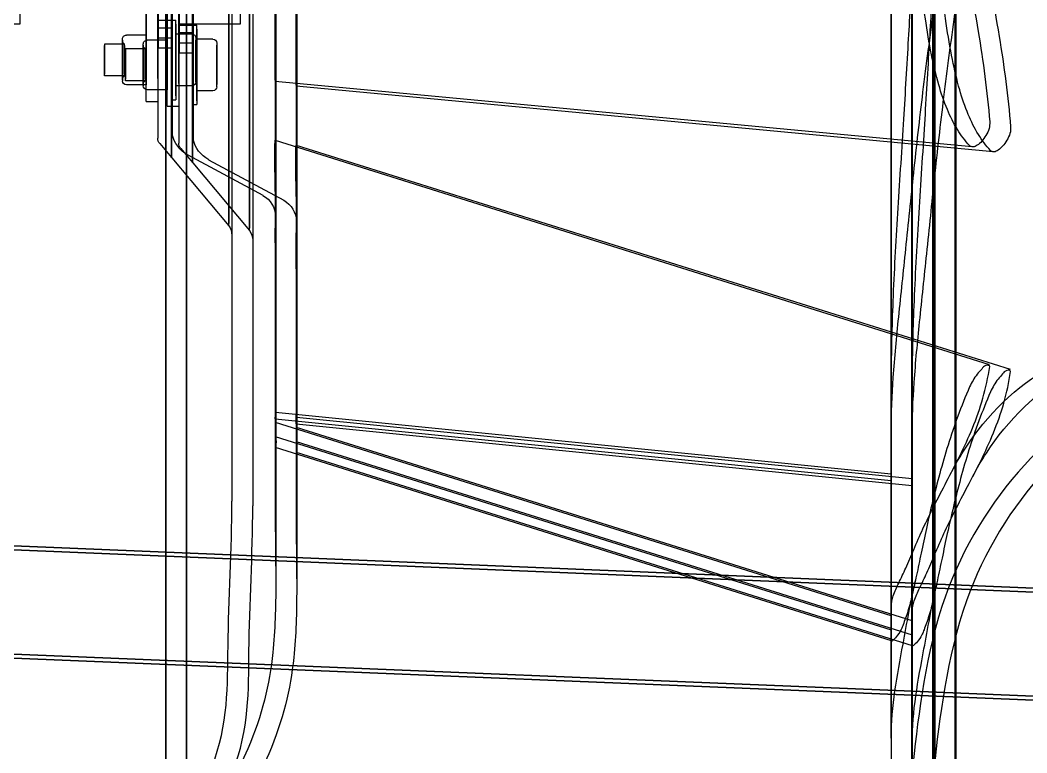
# Model space of a CAD drawing. Header units: millimetres. Extents: x -69706 to 52883, y -6882 to 68885.
# Drawn here: x 7236 to 7489.4, y 24841.2 to 25025.6 of the extents above; entities that cross this region are included whole.
import ezdxf

# ---------------------------------------------------------------- set-up
doc = ezdxf.new("R2010")
doc.units = ezdxf.units.MM
doc.layers.add('ac-SB', color=7, linetype='Continuous', lineweight=13)

# ---------------------------------------------------------------- blocks, each defined once
blk = doc.blocks.new('A$C15852BBE')
at = {"layer": 'ac-SB', "lineweight": -3}
for p, q in [((5707.78, 2058.07), (5707.78, 2374.61)), ((5707.95, 2376.6), (5707.95, 2057.89)), ((5713.22, 2375.36), (5713.22, 2056.65)), ((5901.4, 2057.89), (5901.4, 2376.62)), ((5906.66, 2056.65), (5906.66, 2375.38)), ((5713.05, 2056.83), (5713.05, 2373.37)), ((5713.68, 2058.2), (5713.68, 2373.13)), ((5901.4, 1795.25), (5901.4, 2374.11)), ((5901.4, 2372.94), (5901.4, 1794.09)), ((5906.66, 1794.02), (5906.66, 2372.87)), ((5718.78, 2058.31), (5718.78, 2371.99)), ((5718.95, 2056.96), (5718.95, 2371.89)), ((5724.04, 2057.07), (5724.04, 2370.75)), ((5906.66, 2371.7), (5906.66, 1792.85)), ((5718.78, 2361.87), (5718.78, 2284.62)), ((5724.04, 2360.63), (5724.04, 2283.38)), ((6000.8, 2338.19), (5620.11, 2353.94)), ((5620.12, 2353.94), (6000.8, 2338.19)), ((6006.07, 2336.96), (5625.38, 2352.7)), ((5625.39, 2352.7), (6006.07, 2336.96)), ((5718.69, 2337.43), (5873.77, 2288.71)), ((5718.78, 2336.47), (5718.78, 2337.25)), ((5718.76, 2334.66), (5718.77, 2334.71)), ((5718.77, 2334.53), (5718.76, 2334.66)), ((5873.82, 2285.95), (5718.76, 2334.66)), ((5718.77, 2334.71), (5718.78, 2334.76)), ((5718.78, 2334.4), (5718.77, 2334.53)), ((5718.78, 2330.44), (5718.78, 2336.47)), ((5718.78, 2330.44), (5718.78, 2336.47)), ((5718.78, 2336.47), (5718.78, 2336.44)), ((5718.78, 2336.44), (5718.78, 2336.4)), ((5718.78, 2336.4), (5718.78, 2336.37)), ((5718.78, 2334.81), (5718.78, 2336.37)), ((5718.78, 2336.37), (5718.78, 2330.57)), ((5718.78, 2334.76), (5718.78, 2334.81)), ((5718.78, 2334.81), (5718.78, 2334.27)), ((5718.78, 2334.27), (5718.78, 2334.4)), ((5718.78, 2331.11), (5718.78, 2334.27)), ((5723.95, 2336.19), (5879.04, 2287.47)), ((5724.04, 2335.23), (5724.04, 2336.01)), ((5724.04, 2329.2), (5724.04, 2335.23)), ((5724.04, 2329.2), (5724.04, 2335.23)), ((5724.04, 2335.23), (5724.05, 2335.2)), ((5724.05, 2335.2), (5724.05, 2335.16)), ((5724.05, 2335.16), (5724.05, 2335.13)), ((5724.05, 2333.57), (5724.05, 2335.13)), ((5724.05, 2335.13), (5724.05, 2329.33)), ((5724.03, 2333.42), (5724.04, 2333.47)), ((5724.04, 2333.29), (5724.03, 2333.42)), ((5879.08, 2284.72), (5724.03, 2333.42)), ((5724.04, 2333.47), (5724.05, 2333.52)), ((5724.05, 2333.16), (5724.04, 2333.29)), ((5724.05, 2333.52), (5724.05, 2333.57)), ((5724.05, 2333.57), (5724.05, 2333.03)), ((5724.05, 2333.03), (5724.05, 2333.16)), ((5724.05, 2329.87), (5724.05, 2333.03)), ((5718.78, 2331.11), (5718.78, 2330.57)), ((5718.78, 2331.11), (5873.74, 2282.44)), ((5718.78, 2330.53), (5718.78, 2330.57)), ((5718.78, 2330.48), (5718.78, 2330.53)), ((5718.78, 2330.44), (5718.78, 2330.48)), ((5718.78, 2328.87), (5718.78, 2330.44)), ((5724.04, 2329.2), (5724.05, 2329.24)), ((5724.04, 2327.63), (5724.04, 2329.2)), ((5724.05, 2329.87), (5724.05, 2329.33)), ((5724.05, 2329.87), (5879.01, 2281.2)), ((5724.05, 2329.29), (5724.05, 2329.33)), ((5724.05, 2329.24), (5724.05, 2329.29)), ((5999.68, 2311.02), (5618.99, 2326.77)), ((5618.99, 2326.77), (5999.68, 2311.02)), ((5718.78, 2328.87), (5718.78, 2108.98)), ((5724.04, 2327.63), (5724.04, 2107.74)), ((6004.94, 2309.78), (5624.26, 2325.53)), ((5624.26, 2325.53), (6004.94, 2309.78)), ((5873.7, 2273.47), (5873.7, 2323)), ((5878.97, 2272.24), (5878.97, 2321.76)), ((5873.81, 2251.88), (5873.81, 2307.59)), ((5879.08, 2250.64), (5879.08, 2306.35)), ((5884.76, 2064.56), (5884.76, 2302.21)), ((5890.02, 2063.32), (5890.02, 2300.98)), ((5718.77, 2297.01), (5718.76, 2297.07)), ((5873.82, 2281.55), (5718.76, 2297.07)), ((5718.78, 2296.95), (5718.77, 2297.01)), ((5718.78, 2296.89), (5718.78, 2296.95)), ((5718.78, 2296.15), (5718.78, 2296.89)), ((5718.78, 2296.88), (5718.78, 2295.42)), ((5718.78, 2296.18), (5718.78, 2284.27)), ((5718.78, 2295.42), (5718.78, 2292.75)), ((5718.78, 2295.42), (5873.74, 2279.91)), ((5724.04, 2295.77), (5724.03, 2295.83)), ((5879.08, 2280.31), (5724.03, 2295.83)), ((5724.05, 2295.71), (5724.04, 2295.77)), ((5724.05, 2295.65), (5724.05, 2295.71)), ((5724.05, 2295.65), (5724.05, 2294.18)), ((5724.05, 2294.91), (5724.05, 2295.65)), ((5724.05, 2294.94), (5724.05, 2283.04)), ((5724.05, 2294.18), (5724.05, 2291.51)), ((5724.05, 2294.18), (5879.01, 2278.67)), ((5718.78, 2292.54), (5718.78, 2292.75)), ((5718.78, 2284.27), (5718.78, 2292.75)), ((5718.78, 2292.32), (5718.78, 2292.54)), ((5718.78, 2292.11), (5718.78, 2292.32)), ((5718.78, 2292.11), (5718.78, 2283.22)), ((5718.78, 2284.62), (5718.78, 2292.11)), ((5718.78, 2292.11), (5718.78, 2283.22)), ((5724.04, 2290.87), (5724.05, 2291.09)), ((5724.05, 2291.3), (5724.05, 2291.51)), ((5724.05, 2283.04), (5724.05, 2291.51)), ((5724.05, 2291.09), (5724.05, 2291.3)), ((5724.04, 2290.87), (5724.04, 2281.98)), ((5724.04, 2283.38), (5724.04, 2290.87)), ((5724.04, 2290.87), (5724.04, 2281.98)), ((5873.81, 2218.6), (5873.81, 2288.35)), ((5879.08, 2217.36), (5879.08, 2287.12)), ((5718.78, 2283.22), (5718.78, 2271.06)), ((5724.04, 2281.98), (5724.04, 2269.82)), ((5873.7, 2105.5), (5873.7, 2281.13)), ((5878.97, 2104.26), (5878.97, 2279.89)), ((5873.81, 2104.12), (5873.81, 2276.36)), ((5873.81, 2224.27), (5873.81, 2276.36)), ((5879.08, 2102.88), (5879.08, 2275.12)), ((5879.08, 2223.03), (5879.08, 2275.12)), ((5718.78, 2271.06), (5718.78, 2059.21)), ((5724.04, 2269.82), (5724.04, 2057.97)), ((5873.83, 2211.36), (5694.13, 2267.81)), ((5879.09, 2210.12), (5699.39, 2266.57)), ((5873.7, 2062.69), (5873.7, 2265.51)), ((5878.97, 2061.46), (5878.97, 2264.27)), ((5873.81, 2087.12), (5873.81, 2251.88)), ((5879.08, 2085.88), (5879.08, 2250.64)), ((5884.76, 2070.55), (5884.76, 2235.28)), ((5873.81, 2055.04), (5873.81, 2233.48)), ((5873.81, 2064.08), (5873.81, 2233.48)), ((5899.85, 2215.85), (5885.55, 2232.9)), ((5885.55, 2232.9), (5885.55, 2097.43)), ((5890.02, 2069.31), (5890.02, 2234.05)), ((5873.81, 2192.18), (5873.81, 2230.53)), ((5879.08, 2053.8), (5879.08, 2232.24)), ((5879.08, 2062.84), (5879.08, 2232.24)), ((5885.55, 2070.77), (5885.55, 2232.3)), ((5905.12, 2214.61), (5890.81, 2231.66)), ((5890.81, 2231.66), (5890.81, 2096.19)), ((5890.81, 2069.53), (5890.81, 2231.06)), ((5879.08, 2190.94), (5879.08, 2229.29)), ((5895.86, 2215.04), (5876.96, 2225.25)), ((5901.12, 2213.8), (5882.23, 2224.01)), ((5873.81, 2211.45), (5873.81, 2218.6)), ((5879.08, 2210.22), (5879.08, 2217.36)), ((5899.96, 2095.89), (5899.96, 2215.72)), ((5902.9, 2212.22), (5899.96, 2215.72)), ((5899.96, 2215.19), (5899.96, 2072.31)), ((5698.38, 2213.05), (5873.81, 2196.56)), ((5905.23, 2094.65), (5905.23, 2214.48)), ((5908.17, 2210.98), (5905.23, 2214.48)), ((5905.23, 2213.95), (5905.23, 2071.07)), ((5703.64, 2211.82), (5879.08, 2195.32)), ((5873.81, 2087.09), (5873.81, 2211.45)), ((5873.82, 2211.37), (5873.81, 2211.45)), ((5873.85, 2211.4), (5873.82, 2211.37)), ((5873.87, 2211.56), (5873.85, 2211.4)), ((5873.88, 2211.83), (5873.87, 2211.56)), ((5879.08, 2085.85), (5879.08, 2210.22)), ((5879.09, 2210.13), (5879.08, 2210.22)), ((5879.11, 2210.16), (5879.09, 2210.13)), ((5879.13, 2210.32), (5879.11, 2210.16)), ((5879.15, 2210.6), (5879.13, 2210.32)), ((5899.77, 2095.37), (5899.77, 2209.87)), ((5903.39, 2072.74), (5903.39, 2210.87)), ((5899.77, 2072.83), (5899.77, 2209.36)), ((5899.81, 1959.6), (5899.81, 2209.1)), ((5899.81, 2208.6), (5899.81, 1959.1)), ((5905.04, 2094.13), (5905.04, 2208.63)), ((5905.04, 2071.59), (5905.04, 2208.12)), ((5905.08, 1958.36), (5905.08, 2207.86)), ((5905.08, 2207.36), (5905.08, 1957.86)), ((5908.66, 2071.5), (5908.66, 2209.63)), ((5898.81, 2182.16), (5898.81, 2201.17)), ((5899.81, 2201.17), (5898.81, 2201.17)), ((5898.81, 2200.18), (5898.81, 2181.17)), ((5899.81, 2182.16), (5899.81, 2201.17)), ((5899.81, 2200.18), (5899.81, 2181.17)), ((5903.39, 1972.35), (5903.39, 2201.6)), ((5906.31, 2201.6), (5903.39, 2201.6)), ((5904.08, 2180.92), (5904.08, 2199.93)), ((5905.08, 2199.93), (5904.08, 2199.93)), ((5905.08, 2180.92), (5905.08, 2199.93)), ((5906.31, 2201.6), (5906.31, 1972.35)), ((5908.66, 1971.11), (5908.66, 2200.36)), ((5911.58, 2200.36), (5908.66, 2200.36)), ((5911.58, 2200.36), (5911.58, 1971.11)), ((5894.81, 2197.67), (5898.81, 2197.67)), ((5898.81, 2197.67), (5898.81, 2185.31)), ((5904.08, 2198.94), (5904.08, 2179.93)), ((5905.08, 2198.94), (5905.08, 2179.93)), ((5906.31, 2185.22), (5906.31, 2197.42)), ((5906.31, 2197.42), (5911.31, 2197.42)), ((5873.81, 2192.18), (5873.81, 2196.56)), ((5873.81, 2196.29), (5873.81, 2060.95)), ((5879.08, 2190.94), (5879.08, 2195.32)), ((5879.08, 2195.05), (5879.08, 2059.71)), ((5893.81, 2196.67), (5893.81, 2186.21)), ((5893.81, 2185.67), (5893.81, 2196.12)), ((5898.81, 2184.67), (5898.81, 2197.02)), ((5899.08, 2195.43), (5899.08, 2184.97)), ((5899.08, 2184.43), (5899.08, 2194.88)), ((5900.08, 2196.43), (5904.08, 2196.43)), ((5903.39, 2195.85), (5903.39, 1966.6)), ((5904.08, 2196.43), (5904.08, 2184.07)), ((5904.08, 2183.43), (5904.08, 2195.78)), ((5906.31, 2197.11), (5906.31, 2184.92)), ((5906.31, 1966.6), (5906.31, 2195.85)), ((5911.58, 2183.98), (5911.58, 2196.18)), ((5911.58, 2196.18), (5916.58, 2196.18)), ((5911.58, 2195.87), (5911.58, 2183.68)), ((5911.81, 2195.17), (5912.31, 2195.67)), ((5911.81, 2189.93), (5911.81, 2195.17)), ((5911.81, 2195.17), (5916.81, 2195.17)), ((5911.81, 2194.77), (5911.81, 2192.4)), ((5912.31, 2186.17), (5912.31, 2196.42)), ((5912.31, 2196.16), (5912.31, 2185.92)), ((5912.31, 2189.77), (5912.31, 2195.67)), ((5916.81, 2195.17), (5916.81, 2187.56)), ((5916.81, 2187.17), (5916.81, 2194.77)), ((5917.58, 2184.93), (5917.58, 2195.18)), ((5917.58, 2194.92), (5917.58, 2184.68)), ((5908.66, 2194.61), (5908.66, 1965.36)), ((5911.58, 1965.36), (5911.58, 2194.61)), ((5911.81, 2192.4), (5911.81, 2187.17)), ((5912.31, 2192.56), (5912.31, 2186.67)), ((5917.08, 2193.93), (5917.58, 2194.43)), ((5917.08, 2188.69), (5917.08, 2193.93)), ((5917.08, 2193.93), (5922.08, 2193.93)), ((5917.08, 2193.53), (5917.08, 2191.16)), ((5917.58, 2188.54), (5917.58, 2194.43)), ((5922.08, 2193.93), (5922.08, 2186.32)), ((5922.08, 2185.93), (5922.08, 2193.53)), ((5911.81, 2187.56), (5911.81, 2189.93)), ((5917.08, 2191.16), (5917.08, 2185.93)), ((5917.58, 2191.32), (5917.58, 2185.43)), ((5899.81, 2188.24), (5899.81, 2183.51)), ((5899.81, 2188.24), (5902.31, 2188.24)), ((5902.31, 2188.24), (5903.31, 2188.24)), ((5903.31, 2188.24), (5903.31, 2183.51)), ((5903.31, 2185.97), (5903.31, 2188.23)), ((5911.81, 2187.17), (5912.31, 2186.67)), ((5911.81, 2187.17), (5916.81, 2187.17)), ((5917.08, 2186.32), (5917.08, 2188.69)), ((5894.81, 2184.67), (5898.81, 2184.67)), ((5899.81, 2181.24), (5899.81, 2185.97)), ((5899.81, 2181.88), (5899.81, 2185.7)), ((5899.81, 2185.7), (5903.31, 2185.7)), ((5903.31, 2181.24), (5903.31, 2185.97)), ((5903.31, 2185.7), (5903.31, 2182.51)), ((5903.31, 2181.88), (5903.31, 2185.68)), ((5905.08, 2187), (5905.08, 2182.27)), ((5905.08, 2187), (5907.58, 2187)), ((5905.08, 2180), (5905.08, 2184.73)), ((5906.31, 2184.92), (5911.31, 2184.92)), ((5907.58, 2187), (5908.58, 2187)), ((5908.58, 2187), (5908.58, 2182.27)), ((5908.58, 2184.73), (5908.58, 2186.99)), ((5908.58, 2180), (5908.58, 2184.73)), ((5917.08, 2185.93), (5917.58, 2185.43)), ((5917.08, 2185.93), (5922.08, 2185.93)), ((5899.81, 2183.13), (5899.81, 2177.1)), ((5899.81, 2183.13), (5903.31, 2183.13)), ((5899.81, 2182.51), (5899.81, 2178.7)), ((5899.81, 2176.13), (5899.81, 2182.16)), ((5900.08, 2183.43), (5904.08, 2183.43)), ((5903.31, 2183.51), (5903.31, 2181.26)), ((5903.31, 2183.13), (5903.31, 2177.1)), ((5903.31, 2182.16), (5903.31, 2183.12)), ((5903.31, 2182.51), (5903.31, 2178.71)), ((5903.31, 2176.13), (5903.31, 2182.16)), ((5905.08, 2180.64), (5905.08, 2184.46)), ((5905.08, 2184.46), (5908.58, 2184.46)), ((5908.58, 2184.46), (5908.58, 2181.27)), ((5908.58, 2180.64), (5908.58, 2184.44)), ((5908.58, 2182.27), (5908.58, 2180.02)), ((5911.58, 2183.68), (5916.58, 2183.68)), ((5903.01, 2180.8), (5887.81, 2180.8)), ((5887.81, 2180.8), (5887.81, 1992.13)), ((5899.81, 2181.17), (5898.81, 2181.17)), ((5899.81, 2181.24), (5902.31, 2181.24)), ((5899.81, 2075.43), (5899.81, 2180.88)), ((5903.22, 2180.88), (5899.81, 2180.88)), ((5902.31, 2181.24), (5903.31, 2181.24)), ((5903.22, 2180.88), (5903.22, 2092.77)), ((5903.31, 2178.7), (5903.31, 2181.88)), ((5905.08, 2179.93), (5904.08, 2179.93)), ((5905.08, 2181.9), (5905.08, 2175.87)), ((5905.08, 2181.9), (5908.58, 2181.9)), ((5905.08, 2181.27), (5905.08, 2177.46)), ((5905.08, 2174.9), (5905.08, 2180.93)), ((5905.08, 2180), (5907.58, 2180)), ((5907.58, 2180), (5908.58, 2180)), ((5908.58, 2181.9), (5908.58, 2175.87)), ((5908.58, 2180.93), (5908.58, 2181.88)), ((5908.58, 2181.27), (5908.58, 2177.47)), ((5908.58, 2174.9), (5908.58, 2180.93)), ((5908.58, 2177.46), (5908.58, 2180.64)), ((5943.31, 2180.8), (5943.31, 1992.13)), ((5970.01, 2180.8), (5943.31, 2180.8))]:
    blk.add_line(p, q, dxfattribs=at)
at = {"layer": 'ac-SB', "lineweight": -3, "extrusion": (0, 0, -1)}
for centre, major_axis, start_param, end_param in [((5694.58, 2296.15), (17.11, 17.11), 0.747392, 0.785637), ((5699.85, 2294.91), (-17.11, 17.11), 2.318188, 2.356433), ((6109.68, 2278.97), (166.85, 166.85), 3.941684, 3.956601), ((6114.95, 2277.73), (166.85, 166.85), 3.941684, 3.956601), ((5888.76, 2235.28), (2.83, 2.83), 3.288084, 3.926991), ((5894.02, 2234.05), (2.83, 2.83), 3.288084, 3.926991), ((5879.81, 2230.53), (4.24, 4.24), 2.851553, 3.926991), ((5885.08, 2229.29), (4.24, 4.24), 2.851553, 3.926991), ((5892.13, 2208.15), (5.54, 5.54), -0.29004, 0.564139), ((5891.81, 2209.1), (7.42, 7.42), 0.087266, 0.103281), ((5897.4, 2206.91), (5.54, 5.54), -0.29004, 0.564139), ((5897.08, 2207.86), (-7.42, 7.42), 1.658063, 1.674078), ((5891.81, 2209.1), (-5.66, 5.66), 2.260072, 2.356194), ((5901.3, 2210.87), (1.48, 1.48), 0.087011, 0.785398), ((5906.57, 2209.63), (1.48, 1.48), 0.087011, 0.785398), ((5897.08, 2207.86), (5.66, 5.66), 0.689275, 0.785398), ((5894.81, 2196.67), (0.707, 0.707), 3.927357, 5.497787), ((5911.31, 2196.42), (0.707, 0.707), -0.785398, 0.785398), ((5900.08, 2195.43), (0.707, 0.707), 3.927357, 5.497787), ((5916.58, 2195.18), (0.707, 0.707), -0.785398, 0.785398), ((5894.81, 2185.67), (-0.707, 0.707), 3.926991, 5.497482), ((5911.31, 2185.92), (-0.707, 0.707), 2.356194, 3.926991), ((5916.58, 2184.68), (-0.707, 0.707), 2.356194, 3.926991), ((5900.08, 2184.43), (-0.707, 0.707), 3.926991, 5.497482), ((5903.01, 2181.1), (-0.212, 0.212), 3.169652, 3.926991)]:
    blk.add_ellipse(centre, major_axis=major_axis, ratio=1, start_param=start_param, end_param=end_param, dxfattribs=at)
at = {"layer": 'ac-SB', "lineweight": -3}
for points, knots in [([(5873.7, 2323), (5873.7, 2328.89), (5874.04, 2343.08), (5878.31, 2361.28), (5886.58, 2376.62), (5892.87, 2376.62)], [0, 0, 0, 0, 0.293558, 0.713089, 1, 1, 1, 1]), ([(5878.97, 2321.76), (5878.97, 2327.65), (5879.31, 2341.84), (5883.57, 2360.04), (5891.85, 2375.38), (5898.13, 2375.38)], [0, 0, 0, 0, 0.293558, 0.713089, 1, 1, 1, 1]), ([(5626.91, 2263.6), (5636.63, 2264.38), (5670.41, 2273.52), (5707.04, 2312.96), (5712.08, 2357.59), (5713.58, 2370.75), (5713.68, 2372.97), (5713.68, 2373.13)], [0, 0, 0, 0, 0.191384, 0.684569, 0.967249, 0.997563, 1, 1, 1, 1]), ([(5893.43, 2373.41), (5891.5, 2373.24), (5885.49, 2359.89), (5886.22, 2337.44), (5884.76, 2314.4), (5884.76, 2302.21)], [0, 0, 0, 0, 0.07617, 0.498043, 1, 1, 1, 1]), ([(5898.7, 2372.17), (5896.76, 2372), (5890.76, 2358.65), (5891.49, 2336.2), (5890.02, 2313.16), (5890.02, 2300.98)], [0, 0, 0, 0, 0.07617, 0.498043, 1, 1, 1, 1]), ([(5632.18, 2262.36), (5641.89, 2263.14), (5675.67, 2272.28), (5712.31, 2311.72), (5717.34, 2356.35), (5718.85, 2369.51), (5718.95, 2371.73), (5718.95, 2371.89)], [0, 0, 0, 0, 0.191384, 0.684569, 0.967249, 0.997563, 1, 1, 1, 1]), ([(5718.78, 2361.87), (5718.78, 2353.89), (5716.26, 2340.98), (5713.87, 2327.69), (5712.74, 2322.43)], [0, 0, 0, 0, 0.601772, 1, 1, 1, 1]), ([(5724.04, 2360.63), (5724.04, 2352.65), (5721.53, 2339.74), (5719.14, 2326.45), (5718, 2321.19)], [0, 0, 0, 0, 0.601772, 1, 1, 1, 1]), ([(5699.05, 2273.5), (5700.1, 2275.91), (5702.03, 2280.74), (5704.51, 2288.03), (5706.59, 2295.23), (5708.37, 2302.24), (5709.89, 2308.92), (5711.21, 2315.12), (5712.35, 2320.67), (5713.43, 2325.57), (5714.38, 2329.64), (5715.81, 2333.41), (5716.4, 2335.19), (5718.78, 2337.92), (5718.78, 2337.25)], [0, 0, 0, 0, 0.11718, 0.231729, 0.34328, 0.451266, 0.554204, 0.648898, 0.733509, 0.807403, 0.870982, 0.925437, 0.970011, 1, 1, 1, 1]), ([(5704.31, 2272.26), (5705.37, 2274.67), (5707.3, 2279.5), (5709.77, 2286.79), (5711.86, 2293.99), (5713.64, 2301), (5715.16, 2307.68), (5716.47, 2313.88), (5717.61, 2319.43), (5718.7, 2324.33), (5719.65, 2328.4), (5721.07, 2332.17), (5721.66, 2333.95), (5724.04, 2336.68), (5724.04, 2336.01)], [0, 0, 0, 0, 0.11718, 0.231729, 0.34328, 0.451266, 0.554204, 0.648898, 0.733509, 0.807403, 0.870982, 0.925437, 0.970011, 1, 1, 1, 1]), ([(5718.78, 2328.88), (5718.78, 2327.92), (5718.31, 2325.81), (5716.78, 2322.65), (5714.94, 2318.84), (5713.03, 2314.22), (5710.72, 2308.97), (5707.95, 2303.27), (5704.76, 2297.2), (5701.4, 2290.74), (5698.17, 2283.8), (5695.51, 2276.3), (5694.37, 2271.03), (5693.99, 2268.34)], [0, 0, 0, 0, 0.043662, 0.096362, 0.160402, 0.236808, 0.324685, 0.422047, 0.526564, 0.637636, 0.754694, 0.875881, 1, 1, 1, 1]), ([(5724.04, 2327.64), (5724.04, 2326.68), (5723.57, 2324.58), (5722.05, 2321.41), (5720.2, 2317.6), (5718.3, 2312.98), (5715.99, 2307.74), (5713.21, 2302.03), (5710.03, 2295.96), (5706.66, 2289.5), (5703.44, 2282.56), (5700.78, 2275.07), (5699.64, 2269.79), (5699.25, 2267.1)], [0, 0, 0, 0, 0.043662, 0.096362, 0.160402, 0.236808, 0.324685, 0.422047, 0.526564, 0.637636, 0.754694, 0.875881, 1, 1, 1, 1]), ([(5703.51, 2294.78), (5702.47, 2292.78), (5696.44, 2282.32), (5677.37, 2263.35), (5655.12, 2261.6), (5641.91, 2261.6)], [0, 0, 0, 0, 0.090672, 0.483376, 1, 1, 1, 1]), ([(5708.78, 2293.55), (5707.74, 2291.54), (5701.7, 2281.08), (5682.64, 2262.12), (5660.39, 2260.36), (5647.18, 2260.36)], [0, 0, 0, 0, 0.090672, 0.483376, 1, 1, 1, 1]), ([(5873.82, 2285.95), (5873.76, 2286.61), (5873.45, 2286.79), (5873.81, 2288.5), (5873.81, 2288.35)], [0, 0, 0, 0, 0.821481, 1, 1, 1, 1]), ([(5879.08, 2284.72), (5879.02, 2285.37), (5878.72, 2285.55), (5879.08, 2287.26), (5879.08, 2287.12)], [0, 0, 0, 0, 0.821481, 1, 1, 1, 1]), ([(5718.78, 2284.62), (5718.78, 2280.11), (5718.34, 2270.51), (5716.85, 2255.23), (5715, 2238.09), (5713.11, 2219.2), (5710.82, 2199.06), (5708.05, 2178.35), (5704.87, 2157.51), (5701.49, 2136.72), (5698.24, 2116.01), (5695.57, 2095.55), (5694.39, 2081.98), (5693.99, 2075.29)], [0, 0, 0, 0, 0.064123, 0.136568, 0.21832, 0.309413, 0.406675, 0.506627, 0.606603, 0.706488, 0.806342, 0.90472, 1, 1, 1, 1]), ([(5724.04, 2283.38), (5724.04, 2278.87), (5723.61, 2269.27), (5722.11, 2253.99), (5720.27, 2236.85), (5718.38, 2217.96), (5716.09, 2197.82), (5713.32, 2177.11), (5710.13, 2156.27), (5706.75, 2135.48), (5703.51, 2114.77), (5700.84, 2094.31), (5699.65, 2080.74), (5699.25, 2074.05)], [0, 0, 0, 0, 0.064123, 0.136568, 0.21832, 0.309413, 0.406675, 0.506627, 0.606603, 0.706488, 0.806342, 0.90472, 1, 1, 1, 1]), ([(5873.81, 2276.36), (5873.81, 2277.04), (5873.78, 2278.41), (5873.7, 2280.43), (5873.7, 2281.77), (5873.74, 2282.44)], [0, 0, 0, 0, 0.33851, 0.673312, 1, 1, 1, 1]), ([(5873.82, 2281.55), (5873.74, 2276.45), (5873.68, 2266.13), (5873.75, 2250.1), (5873.81, 2239.18), (5873.81, 2233.48)], [0, 0, 0, 0, 0.318432, 0.644221, 1, 1, 1, 1]), ([(5879.08, 2275.12), (5879.08, 2275.8), (5879.04, 2277.17), (5878.96, 2279.19), (5878.97, 2280.54), (5879.01, 2281.2)], [0, 0, 0, 0, 0.33851, 0.673312, 1, 1, 1, 1]), ([(5873.81, 2251.88), (5873.81, 2254.9), (5873.77, 2261.02), (5873.7, 2270.36), (5873.7, 2276.69), (5873.74, 2279.91)], [0, 0, 0, 0, 0.322893, 0.655358, 1, 1, 1, 1]), ([(5879.08, 2280.31), (5879, 2275.21), (5878.94, 2264.89), (5879.02, 2248.86), (5879.08, 2237.94), (5879.08, 2232.24)], [0, 0, 0, 0, 0.318432, 0.644221, 1, 1, 1, 1]), ([(5879.08, 2250.65), (5879.08, 2253.66), (5879.04, 2259.78), (5878.96, 2269.12), (5878.97, 2275.45), (5879.01, 2278.67)], [0, 0, 0, 0, 0.322893, 0.655358, 1, 1, 1, 1]), ([(5693.99, 2268.34), (5693.94, 2268.02), (5695.35, 2267.96), (5695.99, 2269.1), (5697.22, 2270.27), (5698.2, 2271.82), (5698.8, 2272.93), (5699.05, 2273.5)], [0, 0, 0, 0, 0.123891, 0.300019, 0.521251, 0.76026, 1, 1, 1, 1]), ([(5699.05, 2072.53), (5700.15, 2075.28), (5702.17, 2081.12), (5704.64, 2090.48), (5706.72, 2100.87), (5708.49, 2112.38), (5710, 2125.01), (5711.31, 2138.73), (5712.47, 2153.55), (5713.54, 2169.76), (5714.61, 2187.85), (5715.78, 2208.08), (5717.22, 2229.7), (5718.43, 2250.91), (5718.78, 2264.67), (5718.78, 2271.06)], [0, 0, 0, 0, 0.044421, 0.092476, 0.145105, 0.203161, 0.267017, 0.335885, 0.409701, 0.489935, 0.579439, 0.68143, 0.793756, 0.904237, 1, 1, 1, 1]), ([(5699.25, 2267.1), (5699.21, 2266.78), (5700.61, 2266.72), (5701.26, 2267.86), (5702.49, 2269.04), (5703.47, 2270.58), (5704.06, 2271.69), (5704.31, 2272.26)], [0, 0, 0, 0, 0.123891, 0.300019, 0.521251, 0.76026, 1, 1, 1, 1]), ([(5704.31, 2071.29), (5705.42, 2074.04), (5707.44, 2079.88), (5709.91, 2089.24), (5711.99, 2099.63), (5713.76, 2111.14), (5715.27, 2123.78), (5716.58, 2137.49), (5717.74, 2152.31), (5718.81, 2168.52), (5719.87, 2186.61), (5721.05, 2206.84), (5722.49, 2228.46), (5723.7, 2249.67), (5724.04, 2263.43), (5724.04, 2269.82)], [0, 0, 0, 0, 0.044421, 0.092476, 0.145105, 0.203161, 0.267017, 0.335885, 0.409701, 0.489935, 0.579439, 0.68143, 0.793756, 0.904237, 1, 1, 1, 1]), ([(5873.81, 2224.28), (5873.81, 2222.93), (5873.88, 2220.24), (5873.96, 2216.09), (5873.91, 2213.29), (5873.88, 2211.83)], [0, 0, 0, 0, 0.32437, 0.649449, 1, 1, 1, 1]), ([(5879.08, 2223.04), (5879.08, 2221.69), (5879.15, 2219), (5879.23, 2214.85), (5879.18, 2212.05), (5879.15, 2210.6)], [0, 0, 0, 0, 0.32437, 0.649449, 1, 1, 1, 1]), ([(5693.99, 2206.77), (5693.94, 2207.33), (5694.07, 2208.54), (5694.87, 2210.17), (5695.88, 2211.6), (5696.98, 2212.62), (5698.09, 2213.2), (5698.84, 2212.95), (5699.05, 2212.72)], [0, 0, 0, 0, 0.186909, 0.397733, 0.600408, 0.770801, 0.89641, 1, 1, 1, 1]), ([(5699.05, 2212.72), (5700.19, 2211.49), (5702.33, 2208.6), (5704.9, 2203.42), (5707.02, 2197.08), (5708.8, 2189.41), (5710.32, 2180.32), (5711.64, 2169.7), (5712.81, 2157.36), (5713.91, 2142.92), (5715.03, 2125.94), (5715.84, 2113.71), (5716.3, 2107.11)], [0, 0, 0, 0, 0.046638, 0.098792, 0.159656, 0.231733, 0.31669, 0.415154, 0.528286, 0.660306, 0.816444, 1, 1, 1, 1]), ([(5699.25, 2205.53), (5699.21, 2206.09), (5699.33, 2207.31), (5700.14, 2208.93), (5701.15, 2210.37), (5702.24, 2211.38), (5703.35, 2211.96), (5704.1, 2211.71), (5704.31, 2211.48)], [0, 0, 0, 0, 0.186909, 0.397733, 0.600408, 0.770801, 0.89641, 1, 1, 1, 1]), ([(5704.31, 2211.48), (5705.46, 2210.25), (5707.6, 2207.36), (5710.16, 2202.18), (5712.29, 2195.84), (5714.07, 2188.17), (5715.59, 2179.08), (5716.91, 2168.46), (5718.08, 2156.12), (5719.17, 2141.68), (5720.29, 2124.7), (5721.11, 2112.48), (5721.57, 2105.87)], [0, 0, 0, 0, 0.046638, 0.098792, 0.159656, 0.231733, 0.31669, 0.415154, 0.528286, 0.660306, 0.816444, 1, 1, 1, 1]), ([(5711.24, 2104.87), (5709.91, 2114.14), (5706.97, 2132.01), (5701.69, 2158.29), (5696.8, 2182.91), (5694.6, 2199.15), (5693.99, 2206.77)], [0, 0, 0, 0, 0.271612, 0.525349, 0.777948, 1, 1, 1, 1]), ([(5716.5, 2103.64), (5715.18, 2112.9), (5712.23, 2130.77), (5706.95, 2157.05), (5702.07, 2181.68), (5699.87, 2197.91), (5699.25, 2205.53)], [0, 0, 0, 0, 0.271612, 0.525349, 0.777948, 1, 1, 1, 1]), ([(5873.88, 2189.86), (5873.88, 2190.23), (5873.85, 2191.01), (5873.81, 2191.78), (5873.81, 2192.18)], [0, 0, 0, 0, 0.484388, 1, 1, 1, 1]), ([(5873.81, 2167.71), (5873.81, 2170.33), (5873.88, 2175.33), (5873.96, 2182.72), (5873.91, 2187.48), (5873.88, 2189.86)], [0, 0, 0, 0, 0.35466, 0.678164, 1, 1, 1, 1]), ([(5879.15, 2188.62), (5879.14, 2188.99), (5879.11, 2189.77), (5879.08, 2190.54), (5879.08, 2190.94)], [0, 0, 0, 0, 0.484388, 1, 1, 1, 1]), ([(5879.08, 2166.47), (5879.08, 2169.09), (5879.15, 2174.09), (5879.22, 2181.48), (5879.18, 2186.24), (5879.15, 2188.62)], [0, 0, 0, 0, 0.35466, 0.678164, 1, 1, 1, 1])]:
    blk.add_open_spline(points, degree=3, knots=knots, dxfattribs=at)
for points in [[(5873.81, 2307.59), (5873.81, 2312.68), (5873.7, 2317.86), (5873.7, 2323)], [(5879.08, 2306.35), (5879.08, 2311.44), (5878.97, 2316.62), (5878.97, 2321.76)], [(5718.78, 2283.22), (5718.78, 2283.45), (5718.78, 2283.69), (5718.78, 2283.92)], [(5724.04, 2281.98), (5724.04, 2282.22), (5724.05, 2282.45), (5724.05, 2282.68)], [(5873.74, 2279.91), (5873.75, 2280.27), (5873.76, 2280.64), (5873.79, 2281.01)], [(5879.01, 2278.67), (5879.02, 2279.04), (5879.03, 2279.4), (5879.05, 2279.77)]]:
    blk.add_open_spline(points, degree=3, dxfattribs=at)

msp = doc.modelspace()

# ---------------------------------------------------------------- block references
at = {"layer": 'ac-SB', "rotation": 180}
msp.add_blockref('A$C15852BBE', (13179.315, 27205.514), dxfattribs=at)

doc.saveas('drawing.dxf')
